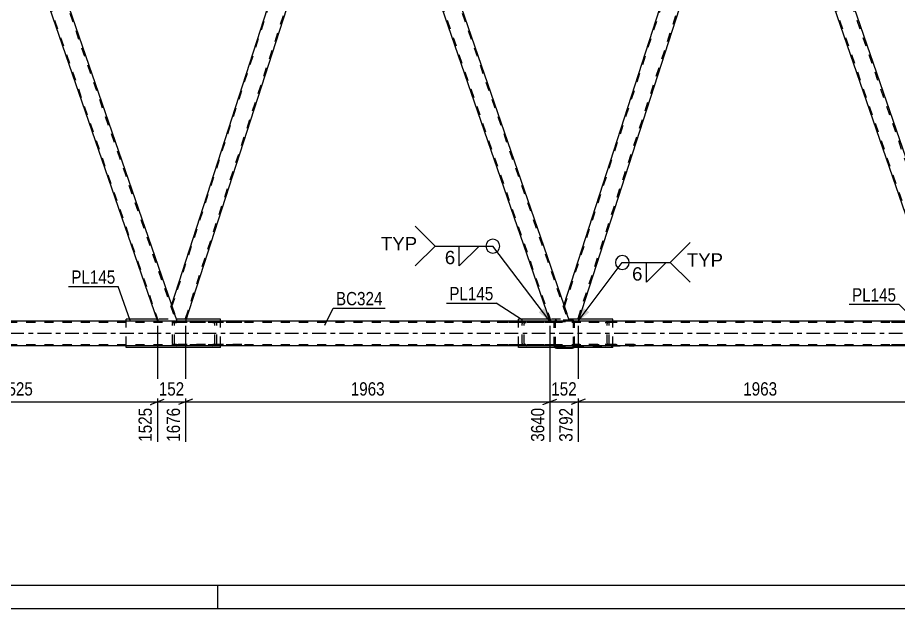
# Model space of a CAD drawing. Header units: millimetres. Extents: x -836 to 353, y -855 to -14.
# Drawn here: x -740.5 to -550.7, y -855.3 to -727.9 of the extents above; entities that cross this region are included whole.
import ezdxf

# ---------------------------------------------------------------- set-up
doc = ezdxf.new("R2010")
doc.units = ezdxf.units.MM
doc.linetypes.add('DXK_LINE_DOT2', pattern=[3.9198, 1.9599, -1.9599])
doc.linetypes.add('DXK_LINE_DOT3', pattern=[5.9187, 2.979, -0.9799, 0.9799, -0.9799])
doc.styles.add('Arial', font='ARIAL.TTF', dxfattribs={"height": 0.2})
doc.styles.add('Arial Narrow', font='ARIALN.TTF', dxfattribs={"height": 0.2})

# ---------------------------------------------------------------- blocks, each defined once
blk = doc.blocks.new('Unknown-570393895-1132')
at = {"color": 5, "linetype": 'Continuous'}
for p, q in [((-831.38, -850.33), (347.62, -850.33)), ((-697.38, -855.33), (-697.38, -850.33)), ((-836.38, -855.33), (352.62, -855.33))]:
    blk.add_line(p, q, dxfattribs=at)
blk = doc.blocks.new('Part-570393895-6531 - 6499')
at = {"color": 2, "linetype": 'Continuous'}
for p, q in [((-669.1, -671.42), (-707.37, -789.89)), ((-669.1, -671.42), (-667.78, -671.42)), ((-667.78, -671.42), (-666.29, -675.74)), ((-666.29, -675.74), (-704.31, -793.43)), ((-706.15, -793.43), (-707.37, -789.89))]:
    blk.add_line(p, q, dxfattribs=at)
at = {"color": 7, "linetype": 'DXK_LINE_DOT2'}
for p, q in [((-707.24, -790.27), (-668.85, -671.42)), ((-666.42, -675.37), (-704.57, -793.43)), ((-704.31, -793.43), (-706.15, -793.43))]:
    blk.add_line(p, q, dxfattribs=at)
blk = doc.blocks.new('Part-570393895-7123 - 6499')
at = {"color": 7, "linetype": 'DXK_LINE_DOT2'}
for p, q in [((-620.44, -798.7), (-620.44, -793.42)), ((-612.18, -793.42), (-620.44, -793.42)), ((-613.52, -793.46), (-613.85, -793.42)), ((-607.58, -793.66), (-620.44, -793.66)), ((-613.85, -793.66), (-613.69, -793.68)), ((-613.45, -793.81), (-613.42, -793.9)), ((-613.42, -798.22), (-613.42, -793.9)), ((-612.98, -793.9), (-613.05, -793.72)), ((-612.98, -798.22), (-612.98, -793.9)), ((-607.58, -798.46), (-620.44, -798.46)), ((-620.44, -798.7), (-607.58, -798.7)), ((-613.69, -798.44), (-613.85, -798.46)), ((-613.85, -798.7), (-613.52, -798.67)), ((-613.42, -798.22), (-613.45, -798.31)), ((-613.05, -798.41), (-612.98, -798.22))]:
    blk.add_line(p, q, dxfattribs=at)
at = {"color": 2, "linetype": 'Continuous'}
blk.add_line((-607.58, -793.42), (-612.18, -793.42), dxfattribs=at)
at = {"color": 7, "linetype": 'DXK_LINE_DOT2'}
for centre, radius, start, end in [((-613.66, -794.26), 0.813, 41.7863, 80.4144), ((-613.75, -794.08), 0.406, 41.7863, 80.4144), ((-613.75, -798.04), 0.406, 279.5774, 318.2055), ((-613.66, -797.86), 0.813, 279.5774, 318.2055)]:
    blk.add_arc(centre, radius, start, end, dxfattribs=at)
blk = doc.blocks.new('Part-570393895-7145 - 6499')
at = {"color": 2, "linetype": 'Continuous'}
for p, q in [((-710.54, -792.98), (-717.15, -792.98)), ((-717.15, -793.43), (-717.15, -792.98)), ((-696.79, -792.99), (-704.17, -792.99)), ((-696.79, -793.43), (-696.79, -792.99)), ((-717.15, -799.06), (-717.15, -798.71)), ((-696.79, -799.07), (-717.15, -799.06)), ((-696.79, -799.07), (-696.79, -798.71))]:
    blk.add_line(p, q, dxfattribs=at)
at = {"color": 7, "linetype": 'DXK_LINE_DOT2'}
for p, q in [((-717.15, -798.67), (-717.15, -793.43)), ((-704.17, -792.99), (-710.54, -792.98)), ((-696.79, -798.67), (-696.79, -793.43)), ((-717.15, -798.71), (-717.15, -798.67)), ((-717.15, -798.71), (-717.15, -798.67)), ((-696.79, -798.71), (-696.79, -798.67)), ((-696.79, -798.71), (-696.79, -798.67))]:
    blk.add_line(p, q, dxfattribs=at)
blk = doc.blocks.new('Part-570393895-6726 - 6499')
at = {"color": 2, "linetype": 'Continuous'}
for p, q in [((-70.33, -793.43), (-771.37, -793.43)), ((-70.33, -798.71), (-771.37, -798.71))]:
    blk.add_line(p, q, dxfattribs=at)
at = {"color": 7, "linetype": 'DXK_LINE_DOT2'}
for p, q in [((-70.33, -793.67), (-771.37, -793.67)), ((-70.33, -798.47), (-771.37, -798.47))]:
    blk.add_line(p, q, dxfattribs=at)
at = {"color": 7, "linetype": 'DXK_LINE_DOT3'}
blk.add_line((-70.33, -796.07), (-771.37, -796.07), dxfattribs=at)
blk = doc.blocks.new('Part-570393895-6940 - 6499')
at = {"color": 2, "linetype": 'Continuous'}
for p, q in [((-752.39, -671.42), (-710.39, -793.43)), ((-752.39, -671.42), (-748.16, -671.42)), ((-748.16, -671.42), (-707.37, -789.89))]:
    blk.add_line(p, q, dxfattribs=at)
at = {"color": 7, "linetype": 'DXK_LINE_DOT2'}
for p, q in [((-710.13, -793.43), (-752.13, -671.42)), ((-752.13, -671.42), (-752.11, -671.42)), ((-748.41, -671.42), (-706.41, -793.43)), ((-707.37, -789.89), (-706.15, -793.43)), ((-706.15, -793.43), (-710.39, -793.43))]:
    blk.add_line(p, q, dxfattribs=at)
blk = doc.blocks.new('Part-570393895-6976 - 6499')
at = {"color": 2, "linetype": 'Continuous'}
for p, q in [((-584.49, -671.42), (-622.77, -789.89)), ((-584.49, -671.42), (-583.17, -671.42)), ((-583.17, -671.42), (-581.68, -675.74)), ((-581.68, -675.74), (-619.7, -793.43)), ((-621.55, -793.43), (-622.77, -789.89))]:
    blk.add_line(p, q, dxfattribs=at)
at = {"color": 7, "linetype": 'DXK_LINE_DOT2'}
for p, q in [((-622.63, -790.27), (-584.24, -671.42)), ((-581.81, -675.37), (-619.96, -793.43)), ((-619.7, -793.43), (-621.55, -793.43))]:
    blk.add_line(p, q, dxfattribs=at)
blk = doc.blocks.new('Part-570393895-7004 - 6499')
at = {"color": 7, "linetype": 'DXK_LINE_DOT2'}
for p, q in [((-624.8, -793.5), (-624.84, -793.69)), ((-624.6, -793.69), (-624.58, -793.6)), ((-624.58, -793.6), (-624.53, -793.52)), ((-624.36, -793.21), (-624.54, -793.25)), ((-624.53, -793.52), (-624.45, -793.47)), ((-624.45, -793.47), (-624.36, -793.45)), ((-620.92, -793.21), (-624.36, -793.21)), ((-624.36, -793.45), (-620.92, -793.45)), ((-620.73, -793.25), (-620.92, -793.21)), ((-620.92, -793.45), (-620.82, -793.47)), ((-620.82, -793.47), (-620.75, -793.52)), ((-620.75, -793.52), (-620.69, -793.6)), ((-620.69, -793.6), (-620.68, -793.69)), ((-620.44, -793.69), (-620.47, -793.51)), ((-624.84, -798.73), (-624.84, -793.69)), ((-624.6, -798.73), (-624.6, -793.69)), ((-620.68, -798.73), (-620.68, -793.69)), ((-620.44, -798.73), (-620.44, -793.69)), ((-624.84, -798.73), (-624.8, -798.91)), ((-624.58, -798.82), (-624.6, -798.73)), ((-624.53, -798.9), (-624.58, -798.82)), ((-624.45, -798.95), (-624.53, -798.9)), ((-624.36, -798.97), (-624.45, -798.95)), ((-624.36, -798.97), (-620.92, -798.97)), ((-620.82, -798.95), (-620.92, -798.97)), ((-620.75, -798.9), (-620.82, -798.95)), ((-620.69, -798.82), (-620.75, -798.9)), ((-620.68, -798.73), (-620.69, -798.82)), ((-620.47, -798.91), (-620.44, -798.73))]:
    blk.add_line(p, q, dxfattribs=at)
at = {"color": 2, "linetype": 'Continuous'}
for p, q in [((-624.54, -799.17), (-624.36, -799.21)), ((-624.36, -799.21), (-620.92, -799.21)), ((-620.92, -799.21), (-620.73, -799.17))]:
    blk.add_line(p, q, dxfattribs=at)
at = {"color": 7, "linetype": 'DXK_LINE_DOT2'}
for centre, start, end in [((-624.36, -793.69), 112.4943, 157.4943), ((-620.92, -793.69), 22.4943, 67.4943), ((-624.36, -798.73), 202.4943, 225.6678), ((-620.92, -798.73), 314.3447, 337.4943)]:
    blk.add_arc(centre, 0.48, start, end, dxfattribs=at)
at = {"color": 2, "linetype": 'Continuous'}
for centre, start, end in [((-624.36, -798.73), 225.6678, 247.4943), ((-620.92, -798.73), 292.4943, 314.3447)]:
    blk.add_arc(centre, 0.48, start, end, dxfattribs=at)
blk = doc.blocks.new('Part-570393895-7028 - 6499')
at = {"color": 2, "linetype": 'Continuous'}
for p, q in [((-583.17, -671.42), (-578.94, -671.42)), ((-578.94, -671.42), (-538.16, -789.89)), ((-541.17, -793.43), (-581.68, -675.74))]:
    blk.add_line(p, q, dxfattribs=at)
at = {"color": 7, "linetype": 'DXK_LINE_DOT2'}
for p, q in [((-581.68, -675.74), (-583.17, -671.42)), ((-540.92, -793.43), (-582.92, -671.42)), ((-582.92, -671.42), (-582.9, -671.42)), ((-537.19, -793.43), (-579.19, -671.42)), ((-536.94, -793.43), (-538.16, -789.89)), ((-541.17, -793.43), (-536.94, -793.43))]:
    blk.add_line(p, q, dxfattribs=at)
blk = doc.blocks.new('Part-570393895-7051 - 6499')
at = {"color": 2, "linetype": 'Continuous'}
for p, q in [((-667.78, -671.42), (-663.55, -671.42)), ((-663.55, -671.42), (-622.77, -789.89)), ((-666.29, -675.74), (-625.78, -793.43))]:
    blk.add_line(p, q, dxfattribs=at)
at = {"color": 7, "linetype": 'DXK_LINE_DOT2'}
for p, q in [((-667.78, -671.42), (-666.29, -675.74)), ((-625.52, -793.43), (-667.53, -671.42)), ((-667.53, -671.42), (-667.51, -671.42)), ((-663.8, -671.42), (-621.8, -793.43)), ((-622.77, -789.89), (-621.55, -793.43)), ((-621.55, -793.43), (-625.78, -793.43))]:
    blk.add_line(p, q, dxfattribs=at)
blk = doc.blocks.new('Part-570393895-7122 - 6499')
at = {"color": 2, "linetype": 'Continuous'}
blk.add_line((-547.93, -793.43), (-552.53, -793.43), dxfattribs=at)
at = {"color": 7, "linetype": 'DXK_LINE_DOT2'}
for p, q in [((-538.43, -793.43), (-547.93, -793.43)), ((-546.26, -793.43), (-546.59, -793.46)), ((-538.1, -793.46), (-538.43, -793.43)), ((-537.94, -793.52), (-538.1, -793.46)), ((-537.94, -798.61), (-537.94, -793.52)), ((-537.88, -793.57), (-537.94, -793.52)), ((-537.79, -793.72), (-537.88, -793.57)), ((-538.43, -793.67), (-552.53, -793.67)), ((-547.06, -793.72), (-547.13, -793.91)), ((-547.13, -798.23), (-547.13, -793.91)), ((-546.69, -793.91), (-546.66, -793.82)), ((-546.69, -798.23), (-546.69, -793.91)), ((-546.43, -793.69), (-546.26, -793.67)), ((-538.43, -793.67), (-538.27, -793.69)), ((-538.03, -793.82), (-538, -793.91)), ((-538, -798.23), (-538, -793.91)), ((-537.75, -793.91), (-537.79, -793.72)), ((-537.75, -798.23), (-537.75, -793.91)), ((-538.43, -798.47), (-552.53, -798.47)), ((-538.43, -798.71), (-552.53, -798.71)), ((-547.13, -798.23), (-547.06, -798.41)), ((-546.66, -798.32), (-546.69, -798.23)), ((-546.59, -798.67), (-546.26, -798.71)), ((-546.26, -798.47), (-546.43, -798.45)), ((-538.27, -798.45), (-538.43, -798.47)), ((-538.43, -798.71), (-538.1, -798.67)), ((-538.1, -798.67), (-537.94, -798.61)), ((-538, -798.23), (-538.03, -798.32)), ((-537.94, -798.61), (-537.88, -798.57)), ((-537.88, -798.57), (-537.79, -798.41)), ((-537.79, -798.41), (-537.75, -798.23))]:
    blk.add_line(p, q, dxfattribs=at)
for centre, radius, start, end in [((-546.46, -794.27), 0.813, 99.5774, 138.2055), ((-546.36, -794.09), 0.406, 99.5774, 138.2055), ((-538.33, -794.09), 0.406, 41.7863, 80.4144), ((-546.46, -797.87), 0.813, 221.7863, 260.4144), ((-546.36, -798.05), 0.406, 221.7863, 260.4144), ((-538.33, -798.05), 0.406, 279.5774, 318.2055)]:
    blk.add_arc(centre, radius, start, end, dxfattribs=at)
blk = doc.blocks.new('Part-570393895-7140 - 6499')
at = {"color": 2, "linetype": 'Continuous'}
for p, q in [((-625.93, -792.99), (-632.54, -792.99)), ((-632.54, -793.43), (-632.54, -792.99)), ((-612.18, -792.99), (-619.56, -792.99)), ((-612.18, -793.43), (-612.18, -792.99)), ((-632.54, -799.07), (-632.54, -798.71)), ((-612.18, -799.07), (-632.54, -799.07)), ((-612.18, -799.07), (-612.18, -798.71))]:
    blk.add_line(p, q, dxfattribs=at)
at = {"color": 7, "linetype": 'DXK_LINE_DOT2'}
for p, q in [((-632.54, -798.67), (-632.54, -793.43)), ((-619.56, -792.99), (-625.93, -792.99)), ((-612.18, -798.67), (-612.18, -793.43)), ((-632.54, -798.71), (-632.54, -798.67)), ((-632.54, -798.71), (-632.54, -798.67)), ((-612.18, -798.71), (-612.18, -798.67)), ((-612.18, -798.71), (-612.18, -798.67))]:
    blk.add_line(p, q, dxfattribs=at)
blk = doc.blocks.new('Part-570393895-7146 - 6499')
at = {"color": 7, "linetype": 'DXK_LINE_DOT2'}
for p, q in [((-706.29, -793.42), (-706.62, -793.46)), ((-706.29, -793.42), (-696.79, -793.42)), ((-698.13, -793.46), (-698.46, -793.42)), ((-707.09, -793.72), (-707.16, -793.9)), ((-707.16, -798.22), (-707.16, -793.9)), ((-706.72, -793.9), (-706.69, -793.81)), ((-706.72, -798.22), (-706.72, -793.9)), ((-706.45, -793.68), (-706.29, -793.66)), ((-692.19, -793.66), (-706.29, -793.66)), ((-698.46, -793.66), (-698.29, -793.68)), ((-698.06, -793.81), (-698.03, -793.9)), ((-698.03, -798.22), (-698.03, -793.9)), ((-697.59, -793.9), (-697.66, -793.72)), ((-697.59, -798.22), (-697.59, -793.9)), ((-707.16, -798.22), (-707.09, -798.41)), ((-706.69, -798.31), (-706.72, -798.22)), ((-706.62, -798.67), (-706.29, -798.7)), ((-706.29, -798.46), (-706.45, -798.44)), ((-692.19, -798.46), (-706.29, -798.46)), ((-692.19, -798.7), (-706.29, -798.7)), ((-698.29, -798.44), (-698.46, -798.46)), ((-698.46, -798.7), (-698.13, -798.67)), ((-698.03, -798.22), (-698.06, -798.31)), ((-697.66, -798.41), (-697.59, -798.22))]:
    blk.add_line(p, q, dxfattribs=at)
at = {"color": 2, "linetype": 'Continuous'}
blk.add_line((-692.19, -793.42), (-696.79, -793.42), dxfattribs=at)
at = {"color": 7, "linetype": 'DXK_LINE_DOT2'}
for centre, radius, start, end in [((-706.49, -794.26), 0.813, 99.5774, 138.2055), ((-698.26, -794.26), 0.813, 41.7863, 80.4144), ((-706.39, -794.08), 0.406, 99.5774, 138.2055), ((-698.36, -794.08), 0.406, 41.7863, 80.4144), ((-706.49, -797.86), 0.813, 221.7863, 260.4144), ((-706.39, -798.04), 0.406, 221.7863, 260.4144), ((-698.36, -798.04), 0.406, 279.5774, 318.2055), ((-698.26, -797.86), 0.813, 279.5774, 318.2055)]:
    blk.add_arc(centre, radius, start, end, dxfattribs=at)
blk = doc.blocks.new('Part-570393895-7148 - 6499')
at = {"color": 2, "linetype": 'Continuous'}
blk.add_line((-632.54, -793.43), (-637.14, -793.43), dxfattribs=at)
at = {"color": 7, "linetype": 'DXK_LINE_DOT2'}
for p, q in [((-624.84, -793.43), (-632.54, -793.43)), ((-630.87, -793.43), (-631.2, -793.46)), ((-624.84, -798.71), (-624.84, -793.43)), ((-624.84, -793.67), (-637.14, -793.67)), ((-631.67, -793.72), (-631.74, -793.91)), ((-631.74, -798.23), (-631.74, -793.91)), ((-631.3, -793.91), (-631.27, -793.82)), ((-631.3, -798.23), (-631.3, -793.91)), ((-631.03, -793.69), (-630.87, -793.67)), ((-624.84, -798.47), (-637.14, -798.47)), ((-624.84, -798.71), (-637.14, -798.71)), ((-631.74, -798.23), (-631.67, -798.41)), ((-631.27, -798.32), (-631.3, -798.23)), ((-631.2, -798.67), (-630.87, -798.71)), ((-630.87, -798.47), (-631.03, -798.45))]:
    blk.add_line(p, q, dxfattribs=at)
for centre, radius, start, end in [((-631.07, -794.27), 0.813, 99.5774, 138.2055), ((-630.97, -794.09), 0.406, 99.5774, 138.2055), ((-631.07, -797.87), 0.813, 221.7863, 260.4144), ((-630.97, -798.05), 0.406, 221.7863, 260.4144)]:
    blk.add_arc(centre, radius, start, end, dxfattribs=at)
blk = doc.blocks.new('StraightDimension-570393895-28385 - 6499')
at = {"color": 7, "linetype": 'Continuous'}
for p, q in [((-710.39, -794.43), (-710.39, -819.4)), ((-771.37, -799.71), (-771.37, -813.91)), ((-769.87, -810.19), (-772.87, -811.39)), ((-711.89, -811.39), (-708.89, -810.19)), ((-771.37, -810.79), (-710.39, -810.79))]:
    blk.add_line(p, q, dxfattribs=at)
at = {"color": 0}
blk.add_wipeout([(-736.62, -810.04), (-736.62, -805.84), (-745.13, -805.84), (-745.13, -810.04)], dxfattribs=at)
at = {"color": 0, "linetype": 'Continuous'}
for points in [[(-771.97, -811.49), (-776.17, -811.49), (-776.17, -814.51), (-771.97, -814.51)], [(-710.99, -811.49), (-715.19, -811.49), (-715.19, -820), (-710.99, -820)]]:
    blk.add_wipeout(points, dxfattribs=at)
at = {"color": 3, "style": 'Arial Narrow'}
blk.add_text('1525', height=2.863, dxfattribs=at).set_placement((-744.53, -809.44))
at = {"color": 3, "linetype": 'Continuous', "style": 'Arial Narrow'}
for s, height, p in [('0', 2.86, (-772.57, -813.91)), ('1525', 2.863, (-711.59, -819.4))]:
    blk.add_text(s, height=height, rotation=90.0002, dxfattribs=at).set_placement(p)
blk = doc.blocks.new('StraightDimension-570393895-28381 - 6499')
at = {"color": 7, "linetype": 'Continuous'}
for p, q in [((-619.7, -794.43), (-619.7, -819.4)), ((-541.17, -794.43), (-541.17, -819.4)), ((-618.2, -810.19), (-621.2, -811.39)), ((-542.67, -811.39), (-539.67, -810.19)), ((-619.7, -810.79), (-541.17, -810.79))]:
    blk.add_line(p, q, dxfattribs=at)
at = {"color": 0}
blk.add_wipeout([(-576.18, -810.04), (-576.18, -805.84), (-584.69, -805.84), (-584.69, -810.04)], dxfattribs=at)
at = {"color": 0, "linetype": 'Continuous'}
blk.add_wipeout([(-541.77, -811.49), (-545.97, -811.49), (-545.97, -820), (-541.77, -820)], dxfattribs=at)
at = {"color": 3, "style": 'Arial Narrow'}
blk.add_text('1963', height=2.863, dxfattribs=at).set_placement((-584.09, -809.44))
at = {"color": 3, "linetype": 'Continuous', "style": 'Arial Narrow'}
blk.add_text('5755', height=2.863, rotation=90.0002, dxfattribs=at).set_placement((-542.37, -819.4))
blk = doc.blocks.new('StraightDimension-570393895-28382 - 6499')
at = {"color": 7, "linetype": 'Continuous'}
for p, q in [((-625.78, -794.43), (-625.78, -819.4)), ((-619.7, -794.43), (-619.7, -819.4)), ((-627.28, -811.39), (-624.28, -810.19)), ((-618.2, -810.19), (-621.2, -811.39)), ((-625.78, -810.79), (-619.7, -810.79))]:
    blk.add_line(p, q, dxfattribs=at)
at = {"color": 0}
blk.add_wipeout([(-619.4, -810.04), (-619.4, -805.84), (-626.08, -805.84), (-626.08, -810.04)], dxfattribs=at)
at = {"color": 0, "linetype": 'Continuous'}
blk.add_wipeout([(-620.3, -811.49), (-624.5, -811.49), (-624.5, -820), (-620.3, -820)], dxfattribs=at)
at = {"color": 3, "style": 'Arial Narrow'}
blk.add_text('152', height=2.863, dxfattribs=at).set_placement((-625.48, -809.44))
at = {"color": 3, "linetype": 'Continuous', "style": 'Arial Narrow'}
blk.add_text('3792', height=2.863, rotation=90.0002, dxfattribs=at).set_placement((-620.9, -819.4))
blk = doc.blocks.new('StraightDimension-570393895-28383 - 6499')
at = {"color": 7, "linetype": 'Continuous'}
for p, q in [((-704.31, -794.43), (-704.31, -819.4)), ((-625.78, -794.43), (-625.78, -819.4)), ((-702.81, -810.19), (-705.81, -811.39)), ((-627.28, -811.39), (-624.28, -810.19)), ((-704.31, -810.79), (-625.78, -810.79))]:
    blk.add_line(p, q, dxfattribs=at)
at = {"color": 0}
blk.add_wipeout([(-660.79, -810.04), (-660.79, -805.84), (-669.3, -805.84), (-669.3, -810.04)], dxfattribs=at)
at = {"color": 0, "linetype": 'Continuous'}
blk.add_wipeout([(-626.38, -811.49), (-630.58, -811.49), (-630.58, -820), (-626.38, -820)], dxfattribs=at)
at = {"color": 3, "style": 'Arial Narrow'}
blk.add_text('1963', height=2.863, dxfattribs=at).set_placement((-668.7, -809.44))
at = {"color": 3, "linetype": 'Continuous', "style": 'Arial Narrow'}
blk.add_text('3640', height=2.863, rotation=90.0002, dxfattribs=at).set_placement((-626.98, -819.4))
blk = doc.blocks.new('StraightDimension-570393895-28384 - 6499')
at = {"color": 7, "linetype": 'Continuous'}
for p, q in [((-710.39, -794.43), (-710.39, -819.4)), ((-704.31, -794.43), (-704.31, -819.4)), ((-711.89, -811.39), (-708.89, -810.19)), ((-702.81, -810.19), (-705.81, -811.39)), ((-710.39, -810.79), (-704.31, -810.79))]:
    blk.add_line(p, q, dxfattribs=at)
at = {"color": 0}
blk.add_wipeout([(-704.01, -810.04), (-704.01, -805.84), (-710.69, -805.84), (-710.69, -810.04)], dxfattribs=at)
at = {"color": 0, "linetype": 'Continuous'}
blk.add_wipeout([(-704.91, -811.49), (-709.11, -811.49), (-709.11, -820), (-704.91, -820)], dxfattribs=at)
at = {"color": 3, "style": 'Arial Narrow'}
blk.add_text('152', height=2.863, dxfattribs=at).set_placement((-710.09, -809.44))
at = {"color": 3, "linetype": 'Continuous', "style": 'Arial Narrow'}
blk.add_text('1676', height=2.863, rotation=90.0002, dxfattribs=at).set_placement((-705.51, -819.4))
blk = doc.blocks.new('Mark-570393895-7141 - 6499')
at = {"color": 0}
blk.add_wipeout([(-719.44, -785.32), (-719.44, -782.32), (-728.95, -782.32), (-728.95, -785.32)], dxfattribs=at)
blk.add_wipeout([(-719.44, -785.32), (-719.44, -782.32), (-728.95, -782.32), (-728.95, -785.32)], dxfattribs=at)
at = {"color": 30, "linetype": 'Continuous'}
for p in [(-729.55, -785.92), (-716.23, -793.27)]:
    blk.add_line(p, (-718.84, -785.92), dxfattribs=at)
at = {"color": 3, "style": 'Arial Narrow'}
blk.add_text('PL145', height=2.863, dxfattribs=at).set_placement((-728.95, -785.32))
blk = doc.blocks.new('Mark-570393895-6722 - 6499')
at = {"color": 0}
blk.add_wipeout([(-661.86, -789.97), (-661.86, -786.97), (-671.9, -786.97), (-671.9, -789.97)], dxfattribs=at)
blk.add_wipeout([(-661.86, -789.97), (-661.86, -786.97), (-671.9, -786.97), (-671.9, -789.97)], dxfattribs=at)
at = {"color": 30, "linetype": 'Continuous'}
for p, q in [((-674.29, -794.26), (-672.5, -790.57)), ((-672.5, -790.57), (-661.26, -790.57))]:
    blk.add_line(p, q, dxfattribs=at)
at = {"color": 3, "style": 'Arial Narrow'}
blk.add_text('BC324', height=2.863, dxfattribs=at).set_placement((-671.9, -789.97))
blk = doc.blocks.new('WeldMark-570393895-8340 - 6499')
at = {"linetype": 'Continuous'}
blk.add_hatch(color=30, dxfattribs=at).paths.add_polyline_path([(-617.3, -791.48), (-619.7, -793.43), (-618.5, -790.58)])
at = {"color": 3, "linetype": 'Continuous'}
for q in [(-595.55, -776.45), (-595.55, -785.02)]:
    blk.add_line((-599.84, -780.74), q, dxfattribs=at)
at = {"color": 30, "linetype": 'Continuous'}
blk.add_line((-619.7, -793.43), (-610.16, -780.74), dxfattribs=at)
at = {"color": 3, "linetype": 'Continuous'}
blk.add_arc((-610.16, -780.74), 1.5, 90, 270, dxfattribs=at)
at = {"color": 0}
blk.add_wipeout([(-605.64, -784.84), (-605.64, -781.44), (-608.26, -781.44), (-608.26, -784.84)], dxfattribs=at)
at = {"color": 30, "linetype": 'Continuous'}
blk.add_line((-610.16, -780.74), (-599.84, -780.74), dxfattribs=at)
at = {"color": 3, "linetype": 'Continuous'}
for p, q in [((-604.98, -780.74), (-600.69, -780.74)), ((-600.69, -780.74), (-604.98, -785.02)), ((-604.98, -785.02), (-604.98, -780.74))]:
    blk.add_line(p, q, dxfattribs=at)
blk.add_arc((-610.16, -780.74), 1.5, 270, 90, dxfattribs=at)
at = {"color": 3, "style": 'Arial'}
blk.add_text('6', height=2.87, dxfattribs=at).set_placement((-608.06, -784.64))
at = {"color": 0, "linetype": 'Continuous'}
blk.add_wipeout([(-588.46, -781.64), (-588.46, -778.64), (-596.24, -778.64), (-596.24, -781.64)], dxfattribs=at)
blk.add_wipeout([(-588.46, -781.64), (-588.46, -778.64), (-596.24, -778.64), (-596.24, -781.64)], dxfattribs=at)
at = {"color": 3, "linetype": 'Continuous', "style": 'Arial'}
blk.add_text('TYP', height=2.865, dxfattribs=at).set_placement((-596.24, -781.64))
blk = doc.blocks.new('Mark-570393895-7115 - 6499')
at = {"color": 0}
blk.add_wipeout([(-551.14, -789.16), (-551.14, -786.16), (-560.64, -786.16), (-560.64, -789.16)], dxfattribs=at)
blk.add_wipeout([(-551.14, -789.16), (-551.14, -786.16), (-560.64, -786.16), (-560.64, -789.16)], dxfattribs=at)
at = {"color": 30, "linetype": 'Continuous'}
for p in [(-561.24, -789.76), (-547.07, -793.2)]:
    blk.add_line(p, (-550.54, -789.76), dxfattribs=at)
at = {"color": 3, "style": 'Arial Narrow'}
blk.add_text('PL145', height=2.863, dxfattribs=at).set_placement((-560.64, -789.16))
blk = doc.blocks.new('Mark-570393895-7136 - 6499')
at = {"color": 0}
blk.add_wipeout([(-637.96, -788.89), (-637.96, -785.89), (-647.46, -785.89), (-647.46, -788.89)], dxfattribs=at)
blk.add_wipeout([(-637.96, -788.89), (-637.96, -785.89), (-647.46, -785.89), (-647.46, -788.89)], dxfattribs=at)
at = {"color": 30, "linetype": 'Continuous'}
for p in [(-648.06, -789.49), (-631.65, -793.15)]:
    blk.add_line(p, (-637.36, -789.49), dxfattribs=at)
at = {"color": 3, "style": 'Arial Narrow'}
blk.add_text('PL145', height=2.863, dxfattribs=at).set_placement((-647.46, -788.89))
blk = doc.blocks.new('WeldMark-570393895-8327 - 6499')
at = {"linetype": 'Continuous'}
blk.add_hatch(color=30, dxfattribs=at).paths.add_polyline_path([(-626.99, -790.59), (-625.78, -793.43), (-628.19, -791.49)])
at = {"color": 3, "linetype": 'Continuous'}
for q in [(-654.8, -772.92), (-654.8, -781.5)]:
    blk.add_line((-650.52, -777.21), q, dxfattribs=at)
at = {"color": 30, "linetype": 'Continuous'}
blk.add_line((-625.78, -793.43), (-638.09, -777.21), dxfattribs=at)
at = {"color": 3, "linetype": 'Continuous'}
for start, end in [(90, 270), (270, 90)]:
    blk.add_arc((-638.09, -777.21), 1.5, start, end, dxfattribs=at)
at = {"color": 0}
blk.add_wipeout([(-645.99, -781.31), (-645.99, -777.91), (-648.62, -777.91), (-648.62, -781.31)], dxfattribs=at)
at = {"color": 30, "linetype": 'Continuous'}
blk.add_line((-650.52, -777.21), (-638.09, -777.21), dxfattribs=at)
at = {"color": 3, "linetype": 'Continuous'}
for p, q in [((-645.34, -777.21), (-641.05, -777.21)), ((-641.05, -777.21), (-645.34, -781.5)), ((-645.34, -781.5), (-645.34, -777.21))]:
    blk.add_line(p, q, dxfattribs=at)
at = {"color": 3, "style": 'Arial'}
blk.add_text('6', height=2.87, dxfattribs=at).set_placement((-648.42, -781.11))
at = {"color": 0, "linetype": 'Continuous'}
blk.add_wipeout([(-654.42, -778.11), (-654.42, -775.11), (-662.19, -775.11), (-662.19, -778.11)], dxfattribs=at)
blk.add_wipeout([(-654.42, -778.11), (-654.42, -775.11), (-662.19, -775.11), (-662.19, -778.11)], dxfattribs=at)
at = {"color": 3, "linetype": 'Continuous', "style": 'Arial'}
blk.add_text('TYP', height=2.865, dxfattribs=at).set_placement((-662.19, -778.11))

msp = doc.modelspace()

# ---------------------------------------------------------------- block references
for name in ['Unknown-570393895-1132', 'Part-570393895-6940 - 6499', 'Part-570393895-6531 - 6499', 'Part-570393895-7051 - 6499', 'Part-570393895-6976 - 6499', 'Part-570393895-7028 - 6499', 'Part-570393895-6726 - 6499', 'Part-570393895-7145 - 6499', 'Part-570393895-7146 - 6499', 'Part-570393895-7148 - 6499', 'Part-570393895-7140 - 6499', 'Part-570393895-7004 - 6499', 'Part-570393895-7123 - 6499', 'Part-570393895-7122 - 6499']:
    msp.add_blockref(name, (0, 0))

# ---------------------------------------------------------------- next in the draw order: block references
for name in ['WeldMark-570393895-8340 - 6499', 'Mark-570393895-7141 - 6499', 'Mark-570393895-7136 - 6499', 'Mark-570393895-7115 - 6499', 'StraightDimension-570393895-28385 - 6499', 'StraightDimension-570393895-28381 - 6499']:
    msp.add_blockref(name, (0, 0))

# ---------------------------------------------------------------- next in the draw order: block references
msp.add_blockref('StraightDimension-570393895-28382 - 6499', (0, 0))

# ---------------------------------------------------------------- next in the draw order: block references
msp.add_blockref('StraightDimension-570393895-28383 - 6499', (0, 0))

# ---------------------------------------------------------------- next in the draw order: block references
for name in ['Mark-570393895-6722 - 6499', 'StraightDimension-570393895-28384 - 6499']:
    msp.add_blockref(name, (0, 0))

# ---------------------------------------------------------------- next in the draw order: block references
msp.add_blockref('WeldMark-570393895-8327 - 6499', (0, 0))

doc.saveas('drawing.dxf')
